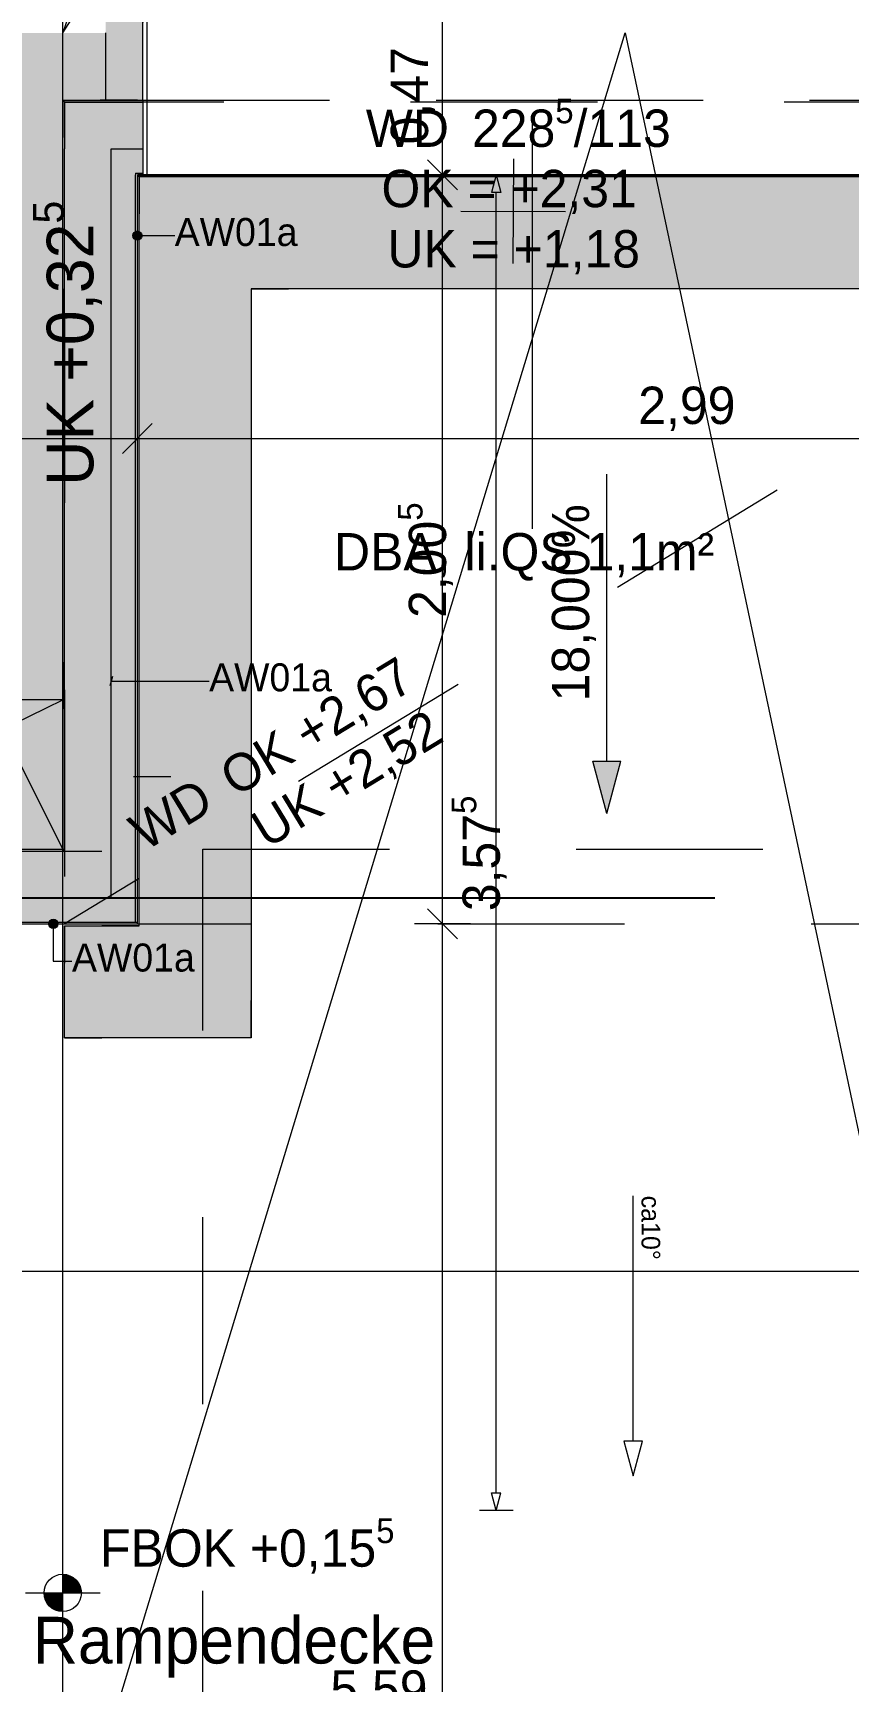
# Model space of a CAD drawing. Header units: metres. Extents: x -3.9 to 83, y -38 to 6.2.
# Drawn here: x 15.24 to 17.423, y -17.097 to -12.685 of the extents above; entities that cross this region are included whole.
import ezdxf

# ---------------------------------------------------------------- set-up
doc = ezdxf.new("R2010")
doc.units = ezdxf.units.M
doc.header["$MEASUREMENT"] = 0
doc.set_wipeout_variables(frame=1)
for name, pattern in [('Achse', [0.004, 0.002, -0.001, 0, -0.001]), ('Baufluchtlinie', [0.013, 0.008, -0.005]), ('PUNKT', [1, 0, -1]), ('UNSICHTBAR', [0.4, 0, -0.4]), ('Untersicht', [0.001, 0.0005, -0.0005]), ('Wipeout_Contour', [1, 0, -1])]:
    doc.linetypes.add(name, pattern=pattern)
for name, color, linetype in [('0._EG PP_2_000 Achsraster', 7, 'Continuous'), ('0._EG PP_2_110 Wand Aussen', 7, 'Continuous'), ('0._EG PP_2_210 Decke', 7, 'Continuous'), ('0._EG PP_2_221 Bodenaufbau - Abdichtung', 7, 'Continuous'), ('0._EG PP_2_221 Bodenaufbau - Terrassenbelag', 7, 'Continuous'), ('0._EG PP_2_230 Decke abgehaengt', 7, 'Continuous'), ('0._EG PP_2_240 Unterdämmung', 7, 'Continuous'), ('0._EG PP_2_330 Dachaufbau', 7, 'Continuous'), ('0._EG PP_2_420 Rampe', 7, 'Continuous'), ('0._EG PP_2_520 Fixeinbauten', 7, 'Continuous'), ('0._EG PP_2_611 Entwässerung', 7, 'Continuous'), ('0._EG PP_2_815 Raumbegrenzung', 7, 'Continuous'), ('0._EG PP_2_915 Allgemein Beschriftung.x', 7, 'Continuous'), ('0._EG PP_2_950 Polierplan Bemaßung', 7, 'Continuous'), ('0._EG PP_2_970 Brandschutz', 7, 'Continuous'), ('0._EG PP_2_Gelände_Geländepunkt.verm', 7, 'Continuous'), ('0._EG PP_2_Neubau_840 Baulinien', 7, 'Continuous')]:
    doc.layers.add(name, color=color, linetype=linetype)
doc.styles.add('ERSTELLTER_STIL_2', font='')
doc.styles.get('ERSTELLTER_STIL_2').set_extended_font_data('Eurostile')

msp = doc.modelspace()

# ---------------------------------------------------------------- hatches: boundary and pattern name
at = {"layer": '0._EG PP_2_110 Wand Aussen', "linetype": 'Continuous', "lineweight": 13, "true_color": 0x3f7f02}
for points in [[(15.32, -12.865), (15.14, -12.685), (15.14, -12.865)], [(15.32, -12.685), (15.14, -12.685), (15.32, -12.865)], [(15.32, -12.685), (15.32, -12.865), (15.435, -12.865), (15.435, -12.685)], [(15.14, -12.865), (15.14, -14.69), (15.32, -14.69), (15.32, -12.865)], [(15.14, -14.69), (15.32, -14.87), (15.32, -14.69)], [(15.14, -14.87), (15.32, -14.87), (15.14, -14.69)]]:
    msp.add_hatch(color=76, dxfattribs=at).paths.add_polyline_path(points)
at = {"layer": '0._EG PP_2_110 Wand Aussen', "linetype": 'Continuous', "lineweight": 0, "true_color": 0x373737}
for points in [[(15.325, -12.87), (15.32, -12.865), (15.32, -12.87)], [(15.325, -12.865), (15.32, -12.865), (15.325, -12.87)], [(15.325, -12.87), (15.32, -12.87), (15.32, -14.87), (15.325, -14.87)], [(15.435, -12.865), (15.325, -12.865), (15.325, -12.87), (15.5345, -12.87), (15.5345, -12.865)], [(15.175, -14.87), (15.175, -14.875), (15.32, -14.875), (15.32, -14.87)], [(15.325, -14.87), (15.32, -14.87), (15.325, -14.875)], [(15.32, -14.875), (15.325, -14.875), (15.32, -14.87)]]:
    msp.add_hatch(color=250, dxfattribs=at).paths.add_polyline_path(points)
at = {"layer": '0._EG PP_2_110 Wand Aussen', "linetype": 'Continuous', "lineweight": 13, "true_color": 0xff6400}
for points in [[(15.45, -12.995), (15.325, -12.87), (15.325, -12.995)], [(15.45, -12.87), (15.325, -12.87), (15.45, -12.995)], [(15.45, -12.87), (15.45, -12.995), (15.5345, -12.995), (15.5345, -12.87)], [(15.325, -12.995), (15.325, -14.875), (15.45, -14.875), (15.45, -12.995)], [(15.45, -12.995), (15.45, -13.06), (15.515, -13.06)], [(15.515, -12.995), (15.45, -12.995), (15.515, -13.06)], [(15.5345, -12.995), (15.515, -12.995), (15.515, -13.06), (15.5345, -13.06)], [(15.45, -13.06), (15.45, -15), (15.515, -15), (15.515, -13.06)], [(15.135, -15), (15.325, -15), (15.325, -14.875), (15.135, -14.875)], [(15.325, -14.875), (15.45, -15), (15.45, -14.875)], [(15.325, -15), (15.45, -15), (15.325, -14.875)], [(15.45, -15), (15.515, -15.065), (15.515, -15)], [(15.45, -15.065), (15.515, -15.065), (15.45, -15)]]:
    msp.add_hatch(color=30, dxfattribs=at).paths.add_polyline_path(points)
at = {"layer": '0._EG PP_2_240 Unterdämmung', "linetype": 'Continuous', "lineweight": 13, "true_color": 0xff6400}
msp.add_hatch(color=30, dxfattribs=at).paths.add_polyline_path([(15.435, -12.865), (15.535, -12.865), (15.535, -12.595), (15.435, -12.595)])
at = {"layer": '0._EG PP_2_915 Allgemein Beschriftung.x', "linetype": 'Continuous', "lineweight": 0, "true_color": 0x000000}
msp.add_hatch(color=18, dxfattribs=at).paths.add_polyline_path([(15.5075, -13.2276), (15.5085, -13.2324), (15.5112, -13.2365), (15.5152, -13.2392), (15.52, -13.2401), (15.5248, -13.2392), (15.5288, -13.2365), (15.5315, -13.2324), (15.5325, -13.2276), (15.5315, -13.2229), (15.5288, -13.2188), (15.5248, -13.2161), (15.52, -13.2151), (15.5152, -13.2161), (15.5112, -13.2188), (15.5085, -13.2229)])
at = {"layer": '0._EG PP_2_950 Polierplan Bemaßung', "linetype": 'Continuous', "lineweight": 13, "true_color": 0x6c6cff}
msp.add_hatch(color=171, dxfattribs=at).paths.add_polyline_path([(16.7777, -14.7743), (16.8152, -14.6343), (16.7402, -14.6343)])

# ---------------------------------------------------------------- linework, layer by layer
at = {"layer": '0._EG PP_2_000 Achsraster', "color": 5, "linetype": 'Achse', "lineweight": 0, "ltscale": 1000}
msp.add_line((-1.5, -15), (21, -15), dxfattribs=at)
at = {"layer": '0._EG PP_2_110 Wand Aussen', "color": 7, "linetype": 'Continuous', "lineweight": 18, "ltscale": 1000}
for p, q in [((15.32, -12.865), (15.32, -12.87)), ((15.32, -12.865), (15.435, -12.865)), ((15.32, -12.865), (15.32, -12.87)), ((15.32, -14.69), (15.32, -12.87)), ((15.32, -14.87), (15.32, -14.69)), ((15.32, -14.87), (15.32, -14.69)), ((15.175, -14.87), (15.32, -14.87))]:
    msp.add_line(p, q, dxfattribs=at)
at = {"layer": '0._EG PP_2_110 Wand Aussen', "color": 7, "linetype": 'Continuous', "lineweight": 13, "ltscale": 1000}
for p, q in [((15.325, -12.87), (15.325, -12.995)), ((15.325, -12.87), (15.5345, -12.87)), ((15.325, -12.87), (15.325, -12.995)), ((15.325, -14.87), (15.325, -12.995)), ((15.515, -13.06), (15.515, -13.065)), ((15.515, -13.06), (15.5345, -13.06)), ((15.515, -13.06), (15.515, -13.065)), ((15.515, -15), (15.515, -13.065)), ((15.175, -14.875), (15.32, -14.875)), ((15.32, -14.875), (15.325, -14.875)), ((15.325, -14.875), (15.325, -14.87)), ((15.325, -14.875), (15.325, -14.87)), ((15.515, -15.065), (15.515, -15)), ((15.515, -15.065), (15.515, -15)), ((15.45, -15.065), (15.515, -15.065))]:
    msp.add_line(p, q, dxfattribs=at)
at = {"layer": '0._EG PP_2_110 Wand Aussen', "color": 1, "linetype": 'Baufluchtlinie', "lineweight": 0, "ltscale": 1000}
for p, q in [((15.45, -12.995), (15.5345, -12.995)), ((15.45, -14.875), (15.45, -12.995)), ((15.45, -15), (15.45, -14.875)), ((15.135, -15), (15.325, -15)), ((15.325, -15), (15.45, -15))]:
    msp.add_line(p, q, dxfattribs=at)
at = {"layer": '0._EG PP_2_110 Wand Aussen', "color": 7, "linetype": 'Continuous', "lineweight": 18, "ltscale": 1000, "flags": 128}
for points in [[(15.435, -12.685), (15.435, -12.865)], [(15.435, -12.865), (15.5345, -12.865)]]:
    msp.add_lwpolyline(points, dxfattribs=at)
at = {"layer": '0._EG PP_2_110 Wand Aussen', "color": 7, "linetype": 'Continuous', "lineweight": 13, "ltscale": 1000, "flags": 128}
for points in [[(15.5345, -12.865), (15.5345, -12.87)], [(15.5345, -12.87), (15.5345, -12.995)], [(15.5345, -12.995), (15.5345, -13.06)], [(15.52, -13.065), (15.5345, -13.065)], [(15.52, -15.065), (15.52, -13.065)], [(15.5345, -13.06), (15.5345, -13.065)], [(15.52, -15.07), (15.52, -15.065)]]:
    msp.add_lwpolyline(points, dxfattribs=at)
at = {"layer": '0._EG PP_2_110 Wand Aussen', "color": 16, "linetype": 'Continuous', "lineweight": 13, "ltscale": 1000, "true_color": 0x7e0000, "flags": 128}
msp.add_lwpolyline([(15.5345, -13.065), (17.6195, -13.065)], dxfattribs=at)
at = {"layer": '0._EG PP_2_210 Decke', "color": 7, "linetype": 'Continuous', "lineweight": 13, "ltscale": 1000, "true_color": 0xf4f4f4, "flags": 128}
msp.add_lwpolyline([(0.1444, -3.915), (0.1845, -14.87), (15.32, -14.87), (15.32, -6.225), (10.905, -6.225), (10.905, -6.065), (8.925, -6.065), (8.925, -4.045), (8.745, -4.045), (8.745, -3.915), (5.625, -3.915), (0.8144, -3.915)], close=True, dxfattribs=at)
at = {"layer": '0._EG PP_2_210 Decke', "color": 8, "linetype": 'Untersicht', "lineweight": 13, "ltscale": 1000, "flags": 128}
msp.add_lwpolyline([(15.6953, -14.87), (18.8055, -14.87)], dxfattribs=at)
at = {"layer": '0._EG PP_2_221 Bodenaufbau - Abdichtung', "color": 171, "linetype": 'Untersicht', "lineweight": 13, "ltscale": 1000, "true_color": 0x6c6cff, "flags": 128}
for points in [[(15.3255, -14.8696), (15.32, -12.865)], [(15.32, -12.865), (18.499, -12.865)], [(15.12, -14.8696), (15.3255, -14.8696)]]:
    msp.add_lwpolyline(points, dxfattribs=at)
at = {"layer": '0._EG PP_2_221 Bodenaufbau - Terrassenbelag', "color": 7, "linetype": 'Continuous', "lineweight": 18, "ltscale": 1000, "flags": 128}
for points in [[(15.525, -13.0696), (18.375, -13.0696)], [(15.525, -15.075), (15.525, -13.0696)], [(15.825, -13.3696), (15.825, -15.375)], [(18.0387, -13.3696), (15.825, -13.3696)]]:
    msp.add_lwpolyline(points, dxfattribs=at)
at = {"layer": '0._EG PP_2_230 Decke abgehaengt', "color": 8, "linetype": 'Untersicht', "lineweight": 13, "ltscale": 1000}
msp.add_line((15.32, -12.685), (18.5305, -7.655), dxfattribs=at)
at = {"layer": '0._EG PP_2_240 Unterdämmung', "color": 7, "linetype": 'Continuous', "lineweight": 18, "ltscale": 1000}
msp.add_line((15.32, -12.68), (15.32, -12.685), dxfattribs=at)
at = {"layer": '0._EG PP_2_240 Unterdämmung', "color": 30, "linetype": 'Untersicht', "lineweight": 13, "ltscale": 1000, "true_color": 0xff6400, "flags": 128}
for points in [[(15.435, -12.865), (15.535, -12.865), (15.535, -12.595), (15.435, -12.595)], [(15.535, -12.865), (17.619, -12.865), (17.619, -12.595), (15.535, -12.595)]]:
    msp.add_lwpolyline(points, close=True, dxfattribs=at)
at = {"layer": '0._EG PP_2_330 Dachaufbau', "color": 253, "linetype": 'PUNKT', "lineweight": 13, "ltscale": 1000, "true_color": 0xafcca4, "flags": 128}
for points in [[(15.52, -12.865), (15.32, -12.865)], [(15.32, -12.865), (15.32, -14.87)], [(15.52, -12.865), (18.5121, -12.865)], [(15.52, -15.065), (15.52, -12.865)], [(15.525, -13.0696), (15.525, -15.075)], [(18.375, -13.0696), (15.525, -13.0696)], [(15.825, -13.3696), (18.0387, -13.3696)], [(15.825, -15.375), (15.825, -13.3696)], [(15.18, -14.87), (15.32, -14.87), (15.325, -14.87)], [(15.325, -14.875), (15.325, -14.87)], [(15.325, -14.875), (15.45, -14.875)], [(15.45, -15), (15.45, -14.875)], [(15.45, -15), (15.515, -15)], [(15.515, -15.065), (15.515, -15)], [(15.515, -15.065), (15.52, -15.065)]]:
    msp.add_lwpolyline(points, dxfattribs=at)
at = {"layer": '0._EG PP_2_420 Rampe', "color": 251, "linetype": 'Continuous', "lineweight": 13, "ltscale": 1000, "true_color": 0x5f5f5f}
msp.add_line((16.8264, -12.685), (18.4701, -20.4274), dxfattribs=at)
at = {"layer": '0._EG PP_2_520 Fixeinbauten', "color": 7, "linetype": 'Continuous', "lineweight": 13, "ltscale": 1000, "flags": 128}
for points in [[(15.545, -13.065), (17.609, -13.065), (17.609, -12.592), (15.545, -12.592)], [(15.52, -13.065), (15.52, -13.068), (17.634, -13.068), (17.634, -13.065)]]:
    msp.add_lwpolyline(points, close=True, dxfattribs=at)
at = {"layer": '0._EG PP_2_611 Entwässerung', "color": 250, "linetype": 'Continuous', "lineweight": 13, "ltscale": 1000, "true_color": 0x3f3f3f}
msp.add_line((16.8481, -16.4551), (16.8481, -15.7976), dxfattribs=at)
at = {"layer": '0._EG PP_2_611 Entwässerung', "color": 250, "linetype": 'Continuous', "lineweight": 13, "ltscale": 1000, "true_color": 0x3f3f3f, "flags": 128}
msp.add_lwpolyline([(16.8231, -16.4551), (16.8481, -16.5476), (16.8731, -16.4551)], close=True, dxfattribs=at)
at = {"layer": '0._EG PP_2_815 Raumbegrenzung', "color": 8, "linetype": 'UNSICHTBAR', "lineweight": 13, "ltscale": 1000}
msp.add_line((15.51, -14.675), (18.9197, -14.675), dxfattribs=at)
at = {"layer": '0._EG PP_2_915 Allgemein Beschriftung.x', "color": 7, "linetype": 'Continuous', "lineweight": 13, "ltscale": 1000}
for p, q in [((15.5325, -13.2276), (15.57, -13.2276)), ((15.57, -13.2276), (15.62, -13.2276)), ((15.4533, -14.4074), (15.4467, -14.4324)), ((15.45, -14.4199), (15.7122, -14.4199))]:
    msp.add_line(p, q, dxfattribs=at)
msp.add_circle((15.52, -13.2276), 0.0125, dxfattribs=at)
at = {"layer": '0._EG PP_2_950 Polierplan Bemaßung', "color": 30, "linetype": 'Untersicht', "lineweight": 13, "ltscale": 1000, "true_color": 0xff6400}
msp.add_line((18.5453, -2.93), (15.32, -12.685), dxfattribs=at)
at = {"layer": '0._EG PP_2_950 Polierplan Bemaßung', "color": 76, "linetype": 'Continuous', "lineweight": 13, "ltscale": 1000, "true_color": 0x3f7f02}
msp.add_line((10.905, -6.065), (15.32, -14.87), dxfattribs=at)
at = {"layer": '0._EG PP_2_950 Polierplan Bemaßung', "color": 6, "linetype": 'Continuous', "lineweight": 13, "ltscale": 1000, "true_color": 0xfb02fe}
for p, q in [((16.3372, -13.065), (16.3372, -12.595)), ((16.2972, -13.025), (16.3772, -13.105)), ((16.4122, -13.065), (16.2622, -13.065)), ((16.3372, -15.07), (16.3372, -13.065)), ((15.52, -13.8454), (15.52, -13.6954)), ((15.56, -13.7304), (15.48, -13.8104)), ((15.14, -13.7704), (15.52, -13.7704)), ((15.52, -13.7704), (18.5094, -13.7704)), ((16.2972, -15.03), (16.3772, -15.11)), ((16.4122, -15.07), (16.2622, -15.07)), ((16.3372, -21.295), (16.3372, -15.07))]:
    msp.add_line(p, q, dxfattribs=at)
at = {"layer": '0._EG PP_2_950 Polierplan Bemaßung', "color": 7, "linetype": 'Continuous', "lineweight": 13, "ltscale": 1000}
for p, q in [((16.577, -12.905), (16.577, -13.105)), ((16.577, -13.105), (16.577, -14.0127))]:
    msp.add_line(p, q, dxfattribs=at)
at = {"layer": '0._EG PP_2_950 Polierplan Bemaßung', "color": 171, "linetype": 'Continuous', "lineweight": 13, "ltscale": 1000, "true_color": 0x6c6cff}
for p, q in [((16.7777, -14.4743), (16.7777, -13.866)), ((16.7777, -14.5743), (16.7777, -14.4743)), ((16.7777, -14.6343), (16.7777, -14.5743)), ((16.7402, -14.6343), (16.8152, -14.6343)), ((16.7777, -14.7743), (16.7402, -14.6343)), ((16.7777, -14.7743), (16.8152, -14.6343))]:
    msp.add_line(p, q, dxfattribs=at)
at = {"layer": '0._EG PP_2_970 Brandschutz', "color": 16, "linetype": 'Continuous', "lineweight": 13, "ltscale": 1000, "true_color": 0x7e0000}
for p, q in [((16.5265, -13.065), (16.4359, -13.065)), ((16.4812, -13.065), (16.4687, -13.1117)), ((16.4812, -13.065), (16.4937, -13.1117)), ((16.4937, -13.1117), (16.4687, -13.1117)), ((16.4812, -16.5933), (16.4812, -13.1117)), ((16.4687, -16.5933), (16.4937, -16.5933)), ((16.4812, -16.64), (16.4687, -16.5933)), ((16.4812, -16.64), (16.4937, -16.5933)), ((16.5265, -16.64), (16.4359, -16.64))]:
    msp.add_line(p, q, dxfattribs=at)
at = {"layer": '0._EG PP_2_Gelände_Geländepunkt.verm', "color": 8, "linetype": 'Continuous', "lineweight": 0, "ltscale": 1000}
for p, q in [((16.527, -13.0224), (16.5258, -13.3024)), ((16.3864, -13.1618), (16.6664, -13.163))]:
    msp.add_line(p, q, dxfattribs=at)
at = {"layer": '0._EG PP_2_Neubau_840 Baulinien', "color": 1, "linetype": 'Baufluchtlinie', "lineweight": 25, "ltscale": 1000, "true_color": 0xfb0106, "flags": 128}
msp.add_lwpolyline([(-3.9335, -14.9777), (0, -15), (18.9876, -15.0005), (22.8486, -15.0037)], dxfattribs=at)

# ---------------------------------------------------------------- texts
at = {"layer": '0._EG PP_2_611 Entwässerung', "color": 250, "linetype": 'Continuous', "lineweight": 13, "true_color": 0x3f3f3f, "insert": (16.8695, -15.7976), "char_height": 0.05, "attachment_point": 7, "rotation": 270, "style": 'ERSTELLTER_STIL_2'}
msp.add_mtext('\\A1;{\\pql;\\fEurostile|b0|i0|c0|p0;\\W1.000000;ca10°}', dxfattribs=at)
at = {"layer": '0._EG PP_2_915 Allgemein Beschriftung.x', "color": 7, "linetype": 'Continuous', "lineweight": 13, "char_height": 0.075, "attachment_point": 4, "style": 'ERSTELLTER_STIL_2'}
for insert in [(15.62, -13.2183), (15.7122, -14.4105), (15.3449, -15.1606)]:
    msp.add_mtext('\\A1;{\\pql;\\fEurostile|b0|i0|c0|p0;\\W1.000000;AW01a}', dxfattribs=dict(at, insert=insert))
at = {"layer": '0._EG PP_2_950 Polierplan Bemaßung', "color": 6, "linetype": 'Continuous', "lineweight": 13, "true_color": 0xfb02fe, "insert": (16.3172, -12.9832), "char_height": 0.1, "width": 0.306373, "attachment_point": 7, "rotation": 90, "style": 'ERSTELLTER_STIL_2'}
msp.add_mtext('\\A1;{\\pql;\\fEurostile|b0|i0|c0|p0;\\W1.000000;0,47}', dxfattribs=at)
at = {"layer": '0._EG PP_2_950 Polierplan Bemaßung', "color": 7, "linetype": 'Continuous', "lineweight": 13, "insert": (16.577, -13.1014), "char_height": 0.1, "attachment_point": 5, "line_spacing_factor": 0.968339, "style": 'ERSTELLTER_STIL_2'}
msp.add_mtext('\\A1;{\\pqc;\\fEurostile|b0|i0|c0|p0;\\W1.000000;WD\\fEurostile|b0|i0|c0|p0;\\W1.000000;\\A1{\\H.66x;\\S^  ;}\\fEurostile|b0|i0|c0|p0;\\W1.000000; 228\\fEurostile|b0|i0|c0|p0;\\W1.000000;\\A1{\\H.66x;\\S5^  ;}\\fEurostile|b0|i0|c0|p0;\\W1.000000;/113\\fEurostile|b0|i0|c0|p0;\\W1.000000;\\A1{\\H.66x;\\S^  ;}\\fEurostile|b0|i0|c0|p0;\\W1.000000;\\fEurostile|b0|i0|c0|p0;\\W1.000000;\\A1{\\H.66x;\\S^  ;}\\fEurostile|b0|i0|c0|p0;\\W1.000000;\\A1{\\H.66x;\\S^  ;}\\P\\pqc;\\fEurostile|b0|i0|c0|p0;\\W1.000000;OK = +2,31\\fEurostile|b0|i0|c0|p0;\\W1.000000;\\A1{\\H.66x;\\S^  ;}\\fEurostile|b0|i0|c0|p0;\\W1.000000;\\fEurostile|b0|i0|c0|p0;\\W1.000000;\\A1{\\H.66x;\\S^  ;}\\fEurostile|b0|i0|c0|p0;\\W1.000000;\\fEurostile|b0|i0|c0|p0;\\W1.000000;\\A1{\\H.66x;\\S^  ;}\\fEurostile|b0|i0|c0|p0;\\W1.000000;\\fEurostile|b0|i0|c0|p0;\\W1.000000;\\A1{\\H.66x;\\S^  ;}\\fEurostile|b0|i0|c0|p0;\\W1.000000;\\A1{\\H.66x;\\S^  ;}\\P\\pqc;\\fEurostile|b0|i0|c0|p0;\\W1.000000;UK = +1,18\\fEurostile|b0|i0|c0|p0;\\W1.000000;\\A1{\\H.66x;\\S^  ;}\\fEurostile|b0|i0|c0|p0;\\W1.000000;\\fEurostile|b0|i0|c0|p0;\\W1.000000;\\A1{\\H.66x;\\S^  ;}\\fEurostile|b0|i0|c0|p0;\\W1.000000;\\fEurostile|b0|i0|c0|p0;\\W1.000000;\\A1{\\H.66x;\\S^  ;}\\fEurostile|b0|i0|c0|p0;\\W1.000000;\\fEurostile|b0|i0|c0|p0;\\W1.000000;\\A1{\\H.66x;\\S^  ;}}', dxfattribs=at)
at = {"layer": '0._EG PP_2_950 Polierplan Bemaßung', "color": 7, "linetype": 'Continuous', "lineweight": 13, "insert": (15.4387, -13.897), "char_height": 0.125, "attachment_point": 7, "rotation": 90, "style": 'ERSTELLTER_STIL_2'}
msp.add_mtext('\\A1;{\\pql;\\fEurostile|b0|i0|c0|p0;\\W1.000000;UK +0,32\\fEurostile|b0|i0|c0|p0;\\W1.000000;\\A1{\\H.66x;\\S5^  ;}}', dxfattribs=at)
at = {"layer": '0._EG PP_2_950 Polierplan Bemaßung', "color": 6, "linetype": 'Continuous', "lineweight": 13, "true_color": 0xfb02fe, "char_height": 0.1, "width": 0.306373, "attachment_point": 7, "style": 'ERSTELLTER_STIL_2'}
for s, insert in [('\\A1;{\\pql;\\fEurostile|b0|i0|c0|p0;\\W1.000000;2,99}', (16.8615, -13.7504)), ('\\A1;{\\pql;\\fEurostile|b0|i0|c0|p0;\\W1.000000;5,59}', (16.0369, -17.187))]:
    msp.add_mtext(s, dxfattribs=dict(at, insert=insert))
at = {"layer": '0._EG PP_2_950 Polierplan Bemaßung', "color": 6, "linetype": 'Continuous', "lineweight": 13, "true_color": 0xfb02fe, "insert": (16.3761, -14.251), "char_height": 0.1, "attachment_point": 7, "rotation": 90, "style": 'ERSTELLTER_STIL_2'}
msp.add_mtext('\\A1;{\\pql;\\fEurostile|b0|i0|c0|p0;\\W1.000000;2,00\\fEurostile|b0|i0|c0|p0;\\W1.000000;\\A1{\\H.66x;\\S5^  ;}}', dxfattribs=at)
at = {"layer": '0._EG PP_2_950 Polierplan Bemaßung', "color": 171, "linetype": 'Continuous', "lineweight": 13, "true_color": 0x6c6cff, "insert": (16.7487, -14.4743), "char_height": 0.1, "attachment_point": 7, "rotation": 90, "style": 'ERSTELLTER_STIL_2'}
msp.add_mtext('\\A1;{\\pql;\\fEurostile|b0|i0|c0|p0;\\W1.000000;18,000\\fEurostile|b0|i0|c0|p0;\\W1.000000;%}', dxfattribs=at)
at = {"layer": '0._EG PP_2_950 Polierplan Bemaßung', "color": 7, "linetype": 'Continuous', "lineweight": 13, "char_height": 0.1, "style": 'ERSTELLTER_STIL_2'}
for s, insert, attachment_point in [('\\A1;{\\pql;\\pt0;\\fEurostile|b0|i0|c0|p0;\\W1.000000;DBA, li.QS 1,1m²\\fEurostile|b0|i0|c0|p0;\\W1.000000;\\A1{\\H.66x;\\S^  ;}\\fEurostile|b0|i0|c0|p0;\\W1.000000;\\fEurostile|b0|i0|c0|p0;\\W1.000000;\\A1{\\H.66x;\\S^  ;}}', (16.0467, -14.0884), 4), ('\\A1;{\\pql;\\fEurostile|b0|i0|c0|p0;\\W1.000000;FBOK +0,15\\fEurostile|b0|i0|c0|p0;\\W1.000000;\\A1{\\H.66x;\\S5^  ;}}', (15.42, -16.82), 7)]:
    msp.add_mtext(s, dxfattribs=dict(at, insert=insert, attachment_point=attachment_point))
at = {"layer": '0._EG PP_2_950 Polierplan Bemaßung', "color": 30, "linetype": 'Continuous', "lineweight": 13, "true_color": 0xff6400, "insert": (15.8064, -14.7706), "char_height": 0.1, "attachment_point": 4, "rotation": 31.3087, "line_spacing_factor": 0.968161, "style": 'ERSTELLTER_STIL_2'}
msp.add_mtext('\\A1;{\\pql;\\fEurostile|b0|i0|c0|p0;\\W1.000000;OK \\fEurostile|b0|i0|c0|p0;\\W1.000000;+\\fEurostile|b0|i0|c0|p0;\\W1.000000;2,67\\fEurostile|b0|i0|c0|p0;\\W1.000000;\\A1{\\H.66x;\\S^  ;}\\fEurostile|b0|i0|c0|p0;\\W1.000000;\\fEurostile|b0|i0|c0|p0;\\W1.000000;\\P\\pql;\\fEurostile|b0|i0|c0|p0;\\W1.000000;UK \\fEurostile|b0|i0|c0|p0;\\W1.000000;+\\fEurostile|b0|i0|c0|p0;\\W1.000000;2,52\\fEurostile|b0|i0|c0|p0;\\W1.000000;\\A1{\\H.66x;\\S^  ;}\\fEurostile|b0|i0|c0|p0;\\W1.000000;\\fEurostile|b0|i0|c0|p0;\\W1.000000;}', dxfattribs=at)
at = {"layer": '0._EG PP_2_950 Polierplan Bemaßung', "color": 30, "linetype": 'Continuous', "lineweight": 13, "true_color": 0xff6400, "insert": (15.573, -14.9302), "char_height": 0.1, "attachment_point": 4, "rotation": 31.3087, "style": 'ERSTELLTER_STIL_2'}
msp.add_mtext('\\A1;{\\pql;\\fEurostile|b0|i0|c0|p0;\\W1.000000;\\fEurostile|b0|i0|c0|p0;\\W1.000000;\\fEurostile|b0|i0|c0|p0;\\W1.000000;WD\\fEurostile|b0|i0|c0|p0;\\W1.000000;\\A1{\\H.66x;\\S^  ;}\\fEurostile|b0|i0|c0|p0;\\W1.000000;\\fEurostile|b0|i0|c0|p0;\\W1.000000;\\P\\pql;\\fEurostile|b0|i0|c0|p0;\\W1.000000;\\fEurostile|b0|i0|c0|p0;\\W1.000000;\\fEurostile|b0|i0|c0|p0;\\W1.000000;\\fEurostile|b0|i0|c0|p0;\\W1.000000;\\A1{\\H.66x;\\S^  ;}\\fEurostile|b0|i0|c0|p0;\\W1.000000;\\fEurostile|b0|i0|c0|p0;\\W1.000000;}', dxfattribs=at)
at = {"layer": '0._EG PP_2_970 Brandschutz', "color": 16, "linetype": 'Continuous', "lineweight": 13, "true_color": 0x7e0000, "insert": (16.5201, -15.036), "char_height": 0.1, "attachment_point": 7, "rotation": 90, "style": 'ERSTELLTER_STIL_2'}
msp.add_mtext('\\A1;{\\pql;\\fEurostile|b0|i0|c0|p0;\\W1.000000;3,57\\fEurostile|b0|i0|c0|p0;\\W1.000000;\\A1{\\H.66x;\\S5^  ;}}', dxfattribs=at)

# ---------------------------------------------------------------- wipeouts: each hides what was drawn before it
at = {"color": 254, "linetype": 'Wipeout_Contour', "lineweight": 0, "ltscale": 88.224618}
msp.add_wipeout([(15.32, -16.5317), (15.32, -15.07), (15.14, -15.07), (15.14, -17.3627)], dxfattribs=at).dxf.layer = '0._EG PP_2_110 Wand Aussen'

# ---------------------------------------------------------------- next in the draw order: hatches: boundary and pattern name
at = {"layer": '0._EG PP_2_110 Wand Aussen', "linetype": 'Continuous', "lineweight": 13, "true_color": 0xff6400}
msp.add_hatch(color=30, dxfattribs=at).paths.add_polyline_path([(15.095, -15.065), (15.45, -15.065), (15.45, -15), (15.095, -15)])
at = {"layer": '0._EG PP_2_915 Allgemein Beschriftung.x', "linetype": 'Continuous', "lineweight": 0, "true_color": 0x000000}
msp.add_hatch(color=18, dxfattribs=at).paths.add_polyline_path([(15.2824, -15.07), (15.2833, -15.0748), (15.286, -15.0788), (15.2901, -15.0815), (15.2949, -15.0825), (15.2996, -15.0815), (15.3037, -15.0788), (15.3064, -15.0748), (15.3074, -15.07), (15.3064, -15.0652), (15.3037, -15.0612), (15.2996, -15.0585), (15.2949, -15.0575), (15.2901, -15.0585), (15.286, -15.0612), (15.2833, -15.0652)])

# ---------------------------------------------------------------- next in the draw order: linework, layer by layer
at = {"layer": '0._EG PP_2_110 Wand Aussen', "color": 7, "linetype": 'Continuous', "lineweight": 13, "ltscale": 1000}
msp.add_line((15.095, -15.065), (15.45, -15.065), dxfattribs=at)
at = {"layer": '0._EG PP_2_110 Wand Aussen', "color": 7, "linetype": 'Continuous', "lineweight": 13, "ltscale": 1000, "flags": 128}
msp.add_lwpolyline([(15.09, -15.07), (15.52, -15.07)], dxfattribs=at)
at = {"layer": '0._EG PP_2_110 Wand Aussen', "color": 7, "linetype": 'Continuous', "lineweight": 18, "ltscale": 1000, "flags": 128}
msp.add_lwpolyline([(15.14, -15.07), (15.32, -15.07)], dxfattribs=at)
at = {"layer": '0._EG PP_2_221 Bodenaufbau - Terrassenbelag', "color": 7, "linetype": 'Continuous', "lineweight": 18, "ltscale": 1000, "flags": 128}
for points in [[(15.325, -15.075), (15.525, -15.075)], [(15.325, -15.375), (15.325, -15.075)], [(15.825, -15.375), (15.325, -15.375)]]:
    msp.add_lwpolyline(points, dxfattribs=at)
at = {"layer": '0._EG PP_2_240 Unterdämmung', "color": 30, "linetype": 'Untersicht', "lineweight": 13, "ltscale": 1000, "true_color": 0xff6400, "flags": 128}
msp.add_lwpolyline([(15.325, -15.07), (18.9348, -15.07), (18.9421, -12.87), (15.325, -12.87)], close=True, dxfattribs=at)
at = {"layer": '0._EG PP_2_330 Dachaufbau', "color": 253, "linetype": 'PUNKT', "lineweight": 13, "ltscale": 1000, "true_color": 0xafcca4, "flags": 128}
for points in [[(15.325, -15.075), (15.325, -15.375)], [(15.525, -15.075), (15.325, -15.075)], [(15.325, -15.375), (15.825, -15.375)]]:
    msp.add_lwpolyline(points, dxfattribs=at)
at = {"layer": '0._EG PP_2_915 Allgemein Beschriftung.x', "color": 7, "linetype": 'Continuous', "lineweight": 13, "ltscale": 1000}
for p, q in [((15.2949, -15.0825), (15.2949, -15.17)), ((15.2949, -15.17), (15.3449, -15.17))]:
    msp.add_line(p, q, dxfattribs=at)
msp.add_circle((15.2949, -15.07), 0.0125, dxfattribs=at)
at = {"layer": '0._EG PP_2_950 Polierplan Bemaßung', "color": 30, "linetype": 'Untersicht', "lineweight": 13, "ltscale": 1000, "true_color": 0xff6400}
msp.add_line((18.9421, -12.87), (15.325, -15.07), dxfattribs=at)
at = {"layer": '0._EG PP_2_950 Polierplan Bemaßung', "color": 1, "linetype": 'Continuous', "lineweight": 13, "ltscale": 1000, "true_color": 0xfb0106}
msp.add_line((0.055, -16), (18.935, -16), dxfattribs=at)

# ---------------------------------------------------------------- next in the draw order: wipeouts: each hides what was drawn before it
at = {"color": 254, "linetype": 'Wipeout_Contour', "lineweight": 0, "ltscale": 68.788402}
msp.add_wipeout([(15.32, -16.5317), (15.14, -17.3627), (15.32, -17.3819)], dxfattribs=at).dxf.layer = '0._EG PP_2_110 Wand Aussen'

# ---------------------------------------------------------------- next in the draw order: hatches: boundary and pattern name
at = {"layer": '0._EG PP_2_221 Bodenaufbau - Terrassenbelag', "linetype": 'Continuous', "lineweight": 13, "true_color": 0xaaaaaa}
msp.add_hatch(color=253, dxfattribs=at).paths.add_polyline_path([(18.4687, -15.0693), (18.375, -15.0693), (18.375, -13.0696), (15.525, -13.0696), (15.525, -15.075), (15.325, -15.075), (15.325, -15.375), (15.825, -15.375), (15.825, -13.3696), (18.0387, -13.3696), (18.0387, -15.375), (18.1687, -15.375), (18.1687, -18.7317), (18.4687, -18.7317)])
at = {"layer": '0._EG PP_2_950 Polierplan Bemaßung', "linetype": 'Continuous', "lineweight": 0, "true_color": 0x000000}
for points in [[(15.32, -16.861), (15.37, -16.861), (15.3662, -16.8419), (15.3554, -16.8257), (15.3391, -16.8148), (15.32, -16.811)], [(15.32, -16.861), (15.27, -16.861), (15.2738, -16.8801), (15.2846, -16.8964), (15.3009, -16.9072), (15.32, -16.911)]]:
    msp.add_hatch(color=18, dxfattribs=at).paths.add_polyline_path(points)

# ---------------------------------------------------------------- next in the draw order: linework, layer by layer
at = {"layer": '0._EG PP_2_110 Wand Aussen', "color": 7, "linetype": 'Continuous', "lineweight": 18, "ltscale": 1000, "flags": 128}
msp.add_lwpolyline([(15.32, -17.3819), (15.32, -15.07)], dxfattribs=at)
at = {"layer": '0._EG PP_2_210 Decke', "color": 8, "linetype": 'Continuous', "lineweight": 13, "ltscale": 1000, "flags": 128}
msp.add_lwpolyline([(0.1831, -14.47), (0.185, -14.9998), (0.185, -21.895), (3.305, -21.895), (3.305, -22.165), (4.905, -22.165), (4.905, -24.32), (7.875, -24.32), (7.875, -23.85), (9.87, -23.85), (9.87, -24.32), (13.0067, -24.32), (12.9484, -23.92), (12.865, -23.92), (12.865, -21.895), (18.7604, -21.895), (18.7621, -21.495), (18.7694, -20.4274), (14.6603, -20.4274), (15.32, -17.3819), (15.32, -14.87), (15.32, -14.47)], close=True, dxfattribs=at)
at = {"layer": '0._EG PP_2_210 Decke', "color": 8, "linetype": 'Untersicht', "lineweight": 13, "ltscale": 1000, "flags": 128}
msp.add_lwpolyline([(3.29, -14.87), (3.29, -17.41), (15.6953, -17.41), (15.6953, -14.87)], dxfattribs=at)
at = {"layer": '0._EG PP_2_420 Rampe', "color": 251, "linetype": 'Continuous', "lineweight": 13, "ltscale": 1000, "true_color": 0x5f5f5f}
msp.add_line((14.4762, -20.4274), (16.8264, -12.685), dxfattribs=at)
at = {"layer": '0._EG PP_2_420 Rampe', "color": 7, "linetype": 'Continuous', "lineweight": 13, "ltscale": 1000, "flags": 128}
msp.add_lwpolyline([(15.1396, -18.215), (15.32, -17.3819), (15.32, -6.2773)], dxfattribs=at)
at = {"layer": '0._EG PP_2_950 Polierplan Bemaßung', "color": 76, "linetype": 'Continuous', "lineweight": 13, "ltscale": 1000, "true_color": 0x3f7f02}
msp.add_line((0.185, -21.895), (15.32, -14.47), dxfattribs=at)
at = {"layer": '0._EG PP_2_950 Polierplan Bemaßung', "color": 7, "linetype": 'Continuous', "lineweight": 13, "ltscale": 1000}
for p, q in [((15.32, -16.961), (15.32, -16.761)), ((15.22, -16.861), (15.42, -16.861))]:
    msp.add_line(p, q, dxfattribs=at)
msp.add_circle((15.32, -16.861), 0.05, dxfattribs=at)

# ---------------------------------------------------------------- next in the draw order: texts
at = {"layer": '0._EG PP_2_950 Polierplan Bemaßung', "color": 7, "linetype": 'Continuous', "lineweight": 13, "insert": (15.24, -17.0877), "char_height": 0.125, "width": 1.102021, "attachment_point": 7, "style": 'ERSTELLTER_STIL_2'}
msp.add_mtext('\\A1;{\\pql;\\fEurostile|b0|i0|c0|p0;\\W1.000000;Rampendecke}', dxfattribs=at)

doc.saveas('drawing.dxf')
